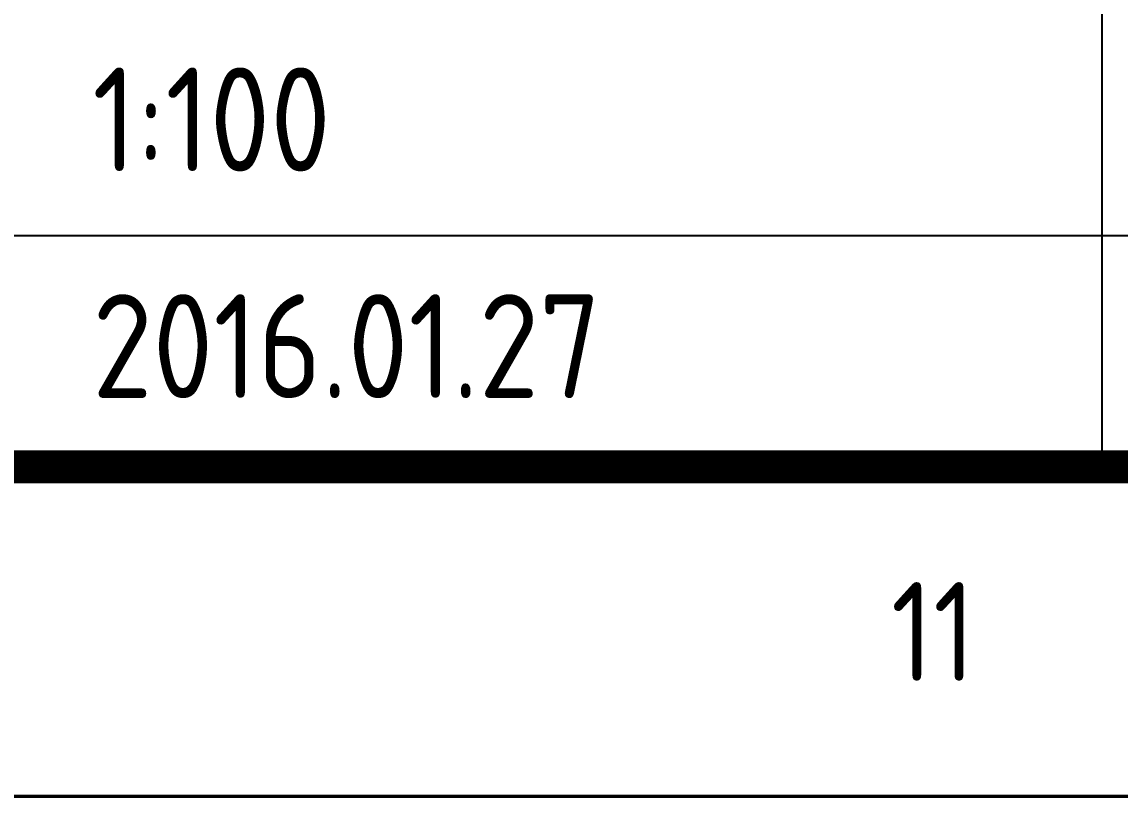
# Model space of a CAD drawing. Extents: x 93518 to 937116, y -359949 to 58022.
# Drawn here: x 755615 to 758946, y -122580 to -120226 of the extents above; entities that cross this region are included whole.
import ezdxf
from ezdxf.enums import TextEntityAlignment as Align

# ---------------------------------------------------------------- set-up
doc = ezdxf.new("R2010")
doc.units = 0
doc.header["$LTSCALE"] = 1000
doc.header["$MEASUREMENT"] = 0
doc.layers.get('0').update_dxf_attribs({"color": 8, "linetype": 'CONTINUOUS'})
doc.layers.add('PUB_TEXT', color=8, linetype='CONTINUOUS')
doc.styles.get("Standard").update_dxf_attribs({"font": 'GBENOR', "bigfont": 'GBCBIG'})

# ---------------------------------------------------------------- blocks, each defined once
blk = doc.blocks.new('GEDI_WK_A1')
at = {"color": 3}
for points, const_width in [([(0, 0), (841, 0), (841, 594), (0, 594)], 0.1), ([(25, 10), (831, 10), (831, 584), (25, 584)], 1)]:
    blk.add_lwpolyline(points, close=True, dxfattribs=dict(at, const_width=const_width))
blk.add_text('11', height=3, dxfattribs=at).set_placement((735.875, 5), align=Align.MIDDLE)

msp = doc.modelspace()

# ---------------------------------------------------------------- linework, layer by layer
at = {"color": 2}
for p, q in [((758891.4, -121574.9), (758891.4, -117574.9)), ((767891.4, -120874.9), (749891.4, -120874.9))]:
    msp.add_line(p, q, dxfattribs=at)
at = {"color": 7}
msp.add_line((767891.4, -121574.9), (749891.4, -121574.9), dxfattribs=at)

# ---------------------------------------------------------------- block references
at = {"xscale": 100, "yscale": 100, "zscale": 100}
msp.add_blockref('GEDI_WK_A1', (684791.4, -122574.9), dxfattribs=at)

# ---------------------------------------------------------------- texts
at = {"layer": 'PUB_TEXT'}
for s, p in [('1:100', (755828.1, -120679)), ('2016.01.27', (755828.1, -121366.7))]:
    msp.add_text(s, height=315, dxfattribs=at).set_placement(p)

doc.saveas('drawing.dxf')
